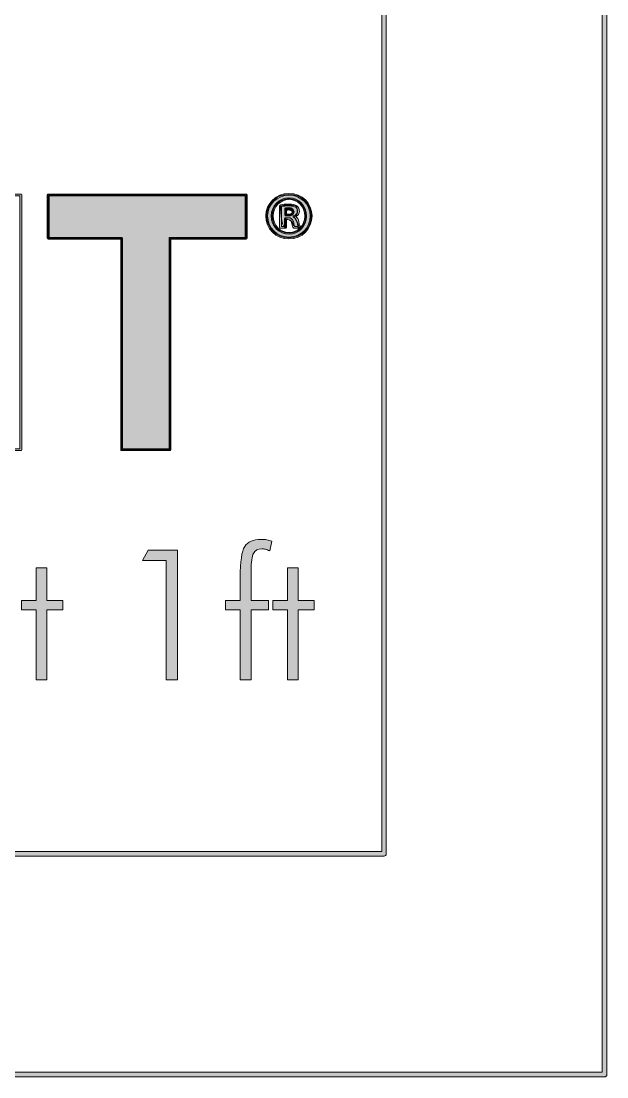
# Model space of a CAD drawing. Header units: inches. Extents: x 0.54 to 10.46, y 0.74 to 7.76.
# Drawn here: x 10.021 to 10.465, y 0.739 to 1.538 of the extents above; entities that cross this region are included whole.
import ezdxf

# ---------------------------------------------------------------- set-up
doc = ezdxf.new("R2010")
doc.units = ezdxf.units.IN
doc.header["$MEASUREMENT"] = 0
doc.layers.add('BG', color=7, linetype='Continuous')

# ---------------------------------------------------------------- blocks, each defined once
blk = doc.blocks.new('block 2')
at = {"layer": 'BG', "true_color": 0xffffff}
h = blk.add_hatch(color=7, dxfattribs=at)
h.dxf.hatch_style = 2
edge = h.paths.add_edge_path()
edge.add_spline(control_points=[(10.29599, 0.90612), (10.29599, 0.90612), (0.87112, 0.90612), (0.87112, 0.90612), (0.87016, 0.90612), (0.86938, 0.90689), (0.86938, 0.90785), (0.86938, 0.90785), (0.86938, 7.59215), (0.86938, 7.59215), (0.86938, 7.59311), (0.87016, 7.59389), (0.87112, 7.59389), (0.87112, 7.59389), (10.29599, 7.59389), (10.29599, 7.59389), (10.29696, 7.59389), (10.29773, 7.59311), (10.29773, 7.59215), (10.29773, 7.59215), (10.29773, 0.90785), (10.29773, 0.90785), (10.29773, 0.90689), (10.29696, 0.90612), (10.29599, 0.90612)], knot_values=[0, 0, 0, 0, 1, 1, 1, 2, 2, 2, 3, 3, 3, 4, 4, 4, 5, 5, 5, 6, 6, 6, 7, 7, 7, 8, 8, 8, 8], degree=3, periodic=1)
h.paths.add_polyline_path([(0.87286, 0.90959), (10.29426, 0.90959), (10.29426, 7.59042), (0.87286, 7.59042)])
at = {"layer": 'BG', "lineweight": 0}
blk.add_lwpolyline([(0.87286, 0.90959), (10.29426, 0.90959), (10.29426, 7.59042), (0.87286, 7.59042), (0.87286, 0.90959)], dxfattribs=at)
blk.add_open_spline([(10.29599, 0.90612), (10.29599, 0.90612), (0.87112, 0.90612), (0.87112, 0.90612), (0.87016, 0.90612), (0.86938, 0.90689), (0.86938, 0.90785), (0.86938, 0.90785), (0.86938, 7.59215), (0.86938, 7.59215), (0.86938, 7.59311), (0.87016, 7.59389), (0.87112, 7.59389), (0.87112, 7.59389), (10.29599, 7.59389), (10.29599, 7.59389), (10.29696, 7.59389), (10.29773, 7.59311), (10.29773, 7.59215), (10.29773, 7.59215), (10.29773, 0.90785), (10.29773, 0.90785), (10.29773, 0.90689), (10.29696, 0.90612), (10.29599, 0.90612)], degree=3, knots=[0, 0, 0, 0, 1, 1, 1, 2, 2, 2, 3, 3, 3, 4, 4, 4, 5, 5, 5, 6, 6, 6, 7, 7, 7, 8, 8, 8, 8], dxfattribs=at)
blk = doc.blocks.new('block 62')
at = {"layer": 'BG', "true_color": 0xffffff}
h = blk.add_hatch(color=7, dxfattribs=at)
h.dxf.hatch_style = 2
edge = h.paths.add_edge_path()
edge.add_spline(control_points=[(10.46309, 0.739), (10.46309, 0.739), (0.53691, 0.739), (0.53691, 0.739), (0.53595, 0.739), (0.53517, 0.73978), (0.53517, 0.74074), (0.53517, 0.74074), (0.53517, 7.75926), (0.53517, 7.75926), (0.53517, 7.76022), (0.53595, 7.761), (0.53691, 7.761), (0.53691, 7.761), (10.46309, 7.761), (10.46309, 7.761), (10.46406, 7.761), (10.46483, 7.76022), (10.46483, 7.75926), (10.46483, 7.75926), (10.46483, 0.74074), (10.46483, 0.74074), (10.46483, 0.73978), (10.46406, 0.739), (10.46309, 0.739)], knot_values=[0, 0, 0, 0, 1, 1, 1, 2, 2, 2, 3, 3, 3, 4, 4, 4, 5, 5, 5, 6, 6, 6, 7, 7, 7, 8, 8, 8, 8], degree=3, periodic=1)
h.paths.add_polyline_path([(0.53864, 0.74248), (10.46136, 0.74248), (10.46136, 7.75752), (0.53864, 7.75752)])
at = {"layer": 'BG', "lineweight": 0}
blk.add_lwpolyline([(0.53864, 0.74248), (10.46136, 0.74248), (10.46136, 7.75752), (0.53864, 7.75752), (0.53864, 0.74248)], dxfattribs=at)
blk.add_open_spline([(10.46309, 0.739), (10.46309, 0.739), (0.53691, 0.739), (0.53691, 0.739), (0.53595, 0.739), (0.53517, 0.73978), (0.53517, 0.74074), (0.53517, 0.74074), (0.53517, 7.75926), (0.53517, 7.75926), (0.53517, 7.76022), (0.53595, 7.761), (0.53691, 7.761), (0.53691, 7.761), (10.46309, 7.761), (10.46309, 7.761), (10.46406, 7.761), (10.46483, 7.76022), (10.46483, 7.75926), (10.46483, 7.75926), (10.46483, 0.74074), (10.46483, 0.74074), (10.46483, 0.73978), (10.46406, 0.739), (10.46309, 0.739)], degree=3, knots=[0, 0, 0, 0, 1, 1, 1, 2, 2, 2, 3, 3, 3, 4, 4, 4, 5, 5, 5, 6, 6, 6, 7, 7, 7, 8, 8, 8, 8], dxfattribs=at)
blk = doc.blocks.new('block 99')
at = {"layer": 'BG', "true_color": 0xffffff}
h = blk.add_hatch(color=7, dxfattribs=at)
h.dxf.hatch_style = 2
edge = h.paths.add_edge_path()
edge.add_spline(control_points=[(10.02081, 1.21317), (10.02081, 1.21317), (9.98419, 1.21317), (9.98419, 1.21317), (9.98381, 1.21317), (9.98349, 1.21348), (9.98349, 1.21386), (9.98349, 1.21386), (9.98349, 1.29657), (9.98349, 1.29657), (9.98349, 1.29657), (9.89441, 1.29657), (9.89441, 1.29657), (9.89441, 1.29657), (9.89441, 1.21386), (9.89441, 1.21386), (9.89441, 1.21348), (9.8941, 1.21317), (9.89372, 1.21317), (9.89372, 1.21317), (9.8571, 1.21317), (9.8571, 1.21317), (9.85672, 1.21317), (9.8564, 1.21348), (9.8564, 1.21386), (9.8564, 1.21386), (9.8564, 1.40681), (9.8564, 1.40681), (9.8564, 1.40719), (9.85672, 1.4075), (9.8571, 1.4075), (9.8571, 1.4075), (9.89372, 1.4075), (9.89372, 1.4075), (9.8941, 1.4075), (9.89441, 1.40719), (9.89441, 1.40681), (9.89441, 1.40681), (9.89441, 1.32877), (9.89441, 1.32877), (9.89441, 1.32877), (9.98349, 1.32877), (9.98349, 1.32877), (9.98349, 1.32877), (9.98349, 1.40681), (9.98349, 1.40681), (9.98349, 1.40719), (9.98381, 1.4075), (9.98419, 1.4075), (9.98419, 1.4075), (10.02081, 1.4075), (10.02081, 1.4075), (10.02119, 1.4075), (10.0215, 1.40719), (10.0215, 1.40681), (10.0215, 1.40681), (10.0215, 1.21386), (10.0215, 1.21386), (10.0215, 1.21348), (10.02119, 1.21317), (10.02081, 1.21317)], knot_values=[0, 0, 0, 0, 1, 1, 1, 2, 2, 2, 3, 3, 3, 4, 4, 4, 5, 5, 5, 6, 6, 6, 7, 7, 7, 8, 8, 8, 9, 9, 9, 10, 10, 10, 11, 11, 11, 12, 12, 12, 13, 13, 13, 14, 14, 14, 15, 15, 15, 16, 16, 16, 17, 17, 17, 18, 18, 18, 19, 19, 19, 20, 20, 20, 20], degree=3, periodic=1)
edge = h.paths.add_edge_path()
edge.add_spline(control_points=[(9.98488, 1.21455), (9.98488, 1.21455), (10.02011, 1.21455), (10.02011, 1.21455), (10.02011, 1.21455), (10.02011, 1.40612), (10.02011, 1.40612), (10.02011, 1.40612), (9.98488, 1.40612), (9.98488, 1.40612), (9.98488, 1.40612), (9.98488, 1.32807), (9.98488, 1.32807), (9.98488, 1.32769), (9.98456, 1.32738), (9.98419, 1.32738), (9.98419, 1.32738), (9.89372, 1.32738), (9.89372, 1.32738), (9.89334, 1.32738), (9.89303, 1.32769), (9.89303, 1.32807), (9.89303, 1.32807), (9.89303, 1.40612), (9.89303, 1.40612), (9.89303, 1.40612), (9.85779, 1.40612), (9.85779, 1.40612), (9.85779, 1.40612), (9.85779, 1.21455), (9.85779, 1.21455), (9.85779, 1.21455), (9.89303, 1.21455), (9.89303, 1.21455), (9.89303, 1.21455), (9.89303, 1.29726), (9.89303, 1.29726), (9.89303, 1.29764), (9.89334, 1.29795), (9.89372, 1.29795), (9.89372, 1.29795), (9.98419, 1.29795), (9.98419, 1.29795), (9.98456, 1.29795), (9.98488, 1.29764), (9.98488, 1.29726), (9.98488, 1.29726), (9.98488, 1.21455), (9.98488, 1.21455)], knot_values=[0, 0, 0, 0, 1, 1, 1, 2, 2, 2, 3, 3, 3, 4, 4, 4, 5, 5, 5, 6, 6, 6, 7, 7, 7, 8, 8, 8, 9, 9, 9, 10, 10, 10, 11, 11, 11, 12, 12, 12, 13, 13, 13, 14, 14, 14, 15, 15, 15, 16, 16, 16, 16], degree=3, periodic=1)
at = {"layer": 'BG', "lineweight": 0}
for points, knots in [([(10.02081, 1.21317), (10.02081, 1.21317), (9.98419, 1.21317), (9.98419, 1.21317), (9.98381, 1.21317), (9.98349, 1.21348), (9.98349, 1.21386), (9.98349, 1.21386), (9.98349, 1.29657), (9.98349, 1.29657), (9.98349, 1.29657), (9.89441, 1.29657), (9.89441, 1.29657), (9.89441, 1.29657), (9.89441, 1.21386), (9.89441, 1.21386), (9.89441, 1.21348), (9.8941, 1.21317), (9.89372, 1.21317), (9.89372, 1.21317), (9.8571, 1.21317), (9.8571, 1.21317), (9.85672, 1.21317), (9.8564, 1.21348), (9.8564, 1.21386), (9.8564, 1.21386), (9.8564, 1.40681), (9.8564, 1.40681), (9.8564, 1.40719), (9.85672, 1.4075), (9.8571, 1.4075), (9.8571, 1.4075), (9.89372, 1.4075), (9.89372, 1.4075), (9.8941, 1.4075), (9.89441, 1.40719), (9.89441, 1.40681), (9.89441, 1.40681), (9.89441, 1.32877), (9.89441, 1.32877), (9.89441, 1.32877), (9.98349, 1.32877), (9.98349, 1.32877), (9.98349, 1.32877), (9.98349, 1.40681), (9.98349, 1.40681), (9.98349, 1.40719), (9.98381, 1.4075), (9.98419, 1.4075), (9.98419, 1.4075), (10.02081, 1.4075), (10.02081, 1.4075), (10.02119, 1.4075), (10.0215, 1.40719), (10.0215, 1.40681), (10.0215, 1.40681), (10.0215, 1.21386), (10.0215, 1.21386), (10.0215, 1.21348), (10.02119, 1.21317), (10.02081, 1.21317)], [0, 0, 0, 0, 1, 1, 1, 2, 2, 2, 3, 3, 3, 4, 4, 4, 5, 5, 5, 6, 6, 6, 7, 7, 7, 8, 8, 8, 9, 9, 9, 10, 10, 10, 11, 11, 11, 12, 12, 12, 13, 13, 13, 14, 14, 14, 15, 15, 15, 16, 16, 16, 17, 17, 17, 18, 18, 18, 19, 19, 19, 20, 20, 20, 20]), ([(9.98488, 1.21455), (9.98488, 1.21455), (10.02011, 1.21455), (10.02011, 1.21455), (10.02011, 1.21455), (10.02011, 1.40612), (10.02011, 1.40612), (10.02011, 1.40612), (9.98488, 1.40612), (9.98488, 1.40612), (9.98488, 1.40612), (9.98488, 1.32807), (9.98488, 1.32807), (9.98488, 1.32769), (9.98456, 1.32738), (9.98419, 1.32738), (9.98419, 1.32738), (9.89372, 1.32738), (9.89372, 1.32738), (9.89334, 1.32738), (9.89303, 1.32769), (9.89303, 1.32807), (9.89303, 1.32807), (9.89303, 1.40612), (9.89303, 1.40612), (9.89303, 1.40612), (9.85779, 1.40612), (9.85779, 1.40612), (9.85779, 1.40612), (9.85779, 1.21455), (9.85779, 1.21455), (9.85779, 1.21455), (9.89303, 1.21455), (9.89303, 1.21455), (9.89303, 1.21455), (9.89303, 1.29726), (9.89303, 1.29726), (9.89303, 1.29764), (9.89334, 1.29795), (9.89372, 1.29795), (9.89372, 1.29795), (9.98419, 1.29795), (9.98419, 1.29795), (9.98456, 1.29795), (9.98488, 1.29764), (9.98488, 1.29726), (9.98488, 1.29726), (9.98488, 1.21455), (9.98488, 1.21455)], [0, 0, 0, 0, 1, 1, 1, 2, 2, 2, 3, 3, 3, 4, 4, 4, 5, 5, 5, 6, 6, 6, 7, 7, 7, 8, 8, 8, 9, 9, 9, 10, 10, 10, 11, 11, 11, 12, 12, 12, 13, 13, 13, 14, 14, 14, 15, 15, 15, 16, 16, 16, 16])]:
    blk.add_open_spline(points, degree=3, knots=knots, dxfattribs=at)
blk = doc.blocks.new('block 98')
at = {"layer": 'BG'}
blk.add_blockref('block 99', (0, 0), dxfattribs=at)
blk = doc.blocks.new('block 103')
at = {"layer": 'BG', "true_color": 0xffffff}
h = blk.add_hatch(color=7, dxfattribs=at)
h.dxf.hatch_style = 2
edge = h.paths.add_edge_path()
edge.add_spline(control_points=[(10.13383, 1.21317), (10.13383, 1.21317), (10.09721, 1.21317), (10.09721, 1.21317), (10.09683, 1.21317), (10.09652, 1.21348), (10.09652, 1.21386), (10.09652, 1.21386), (10.09652, 1.37332), (10.09652, 1.37332), (10.09652, 1.37332), (10.04152, 1.37332), (10.04152, 1.37332), (10.04114, 1.37332), (10.04083, 1.37363), (10.04083, 1.37401), (10.04083, 1.37401), (10.04083, 1.40681), (10.04083, 1.40681), (10.04083, 1.40719), (10.04114, 1.4075), (10.04152, 1.4075), (10.04152, 1.4075), (10.1915, 1.4075), (10.1915, 1.4075), (10.19188, 1.4075), (10.19219, 1.40719), (10.19219, 1.40681), (10.19219, 1.40681), (10.19219, 1.37401), (10.19219, 1.37401), (10.19219, 1.37363), (10.19188, 1.37332), (10.1915, 1.37332), (10.1915, 1.37332), (10.13452, 1.37332), (10.13452, 1.37332), (10.13452, 1.37332), (10.13452, 1.21386), (10.13452, 1.21386), (10.13452, 1.21348), (10.13421, 1.21317), (10.13383, 1.21317)], knot_values=[0, 0, 0, 0, 1, 1, 1, 2, 2, 2, 3, 3, 3, 4, 4, 4, 5, 5, 5, 6, 6, 6, 7, 7, 7, 8, 8, 8, 9, 9, 9, 10, 10, 10, 11, 11, 11, 12, 12, 12, 13, 13, 13, 14, 14, 14, 14], degree=3, periodic=1)
edge = h.paths.add_edge_path()
edge.add_spline(control_points=[(10.0979, 1.21455), (10.0979, 1.21455), (10.13314, 1.21455), (10.13314, 1.21455), (10.13314, 1.21455), (10.13314, 1.37401), (10.13314, 1.37401), (10.13314, 1.37439), (10.13345, 1.3747), (10.13383, 1.3747), (10.13383, 1.3747), (10.19081, 1.3747), (10.19081, 1.3747), (10.19081, 1.3747), (10.19081, 1.40612), (10.19081, 1.40612), (10.19081, 1.40612), (10.04221, 1.40612), (10.04221, 1.40612), (10.04221, 1.40612), (10.04221, 1.3747), (10.04221, 1.3747), (10.04221, 1.3747), (10.09721, 1.3747), (10.09721, 1.3747), (10.09759, 1.3747), (10.0979, 1.37439), (10.0979, 1.37401), (10.0979, 1.37401), (10.0979, 1.21455), (10.0979, 1.21455)], knot_values=[0, 0, 0, 0, 1, 1, 1, 2, 2, 2, 3, 3, 3, 4, 4, 4, 5, 5, 5, 6, 6, 6, 7, 7, 7, 8, 8, 8, 9, 9, 9, 10, 10, 10, 10], degree=3, periodic=1)
at = {"layer": 'BG', "lineweight": 0}
for points, knots in [([(10.13383, 1.21317), (10.13383, 1.21317), (10.09721, 1.21317), (10.09721, 1.21317), (10.09683, 1.21317), (10.09652, 1.21348), (10.09652, 1.21386), (10.09652, 1.21386), (10.09652, 1.37332), (10.09652, 1.37332), (10.09652, 1.37332), (10.04152, 1.37332), (10.04152, 1.37332), (10.04114, 1.37332), (10.04083, 1.37363), (10.04083, 1.37401), (10.04083, 1.37401), (10.04083, 1.40681), (10.04083, 1.40681), (10.04083, 1.40719), (10.04114, 1.4075), (10.04152, 1.4075), (10.04152, 1.4075), (10.1915, 1.4075), (10.1915, 1.4075), (10.19188, 1.4075), (10.19219, 1.40719), (10.19219, 1.40681), (10.19219, 1.40681), (10.19219, 1.37401), (10.19219, 1.37401), (10.19219, 1.37363), (10.19188, 1.37332), (10.1915, 1.37332), (10.1915, 1.37332), (10.13452, 1.37332), (10.13452, 1.37332), (10.13452, 1.37332), (10.13452, 1.21386), (10.13452, 1.21386), (10.13452, 1.21348), (10.13421, 1.21317), (10.13383, 1.21317)], [0, 0, 0, 0, 1, 1, 1, 2, 2, 2, 3, 3, 3, 4, 4, 4, 5, 5, 5, 6, 6, 6, 7, 7, 7, 8, 8, 8, 9, 9, 9, 10, 10, 10, 11, 11, 11, 12, 12, 12, 13, 13, 13, 14, 14, 14, 14]), ([(10.0979, 1.21455), (10.0979, 1.21455), (10.13314, 1.21455), (10.13314, 1.21455), (10.13314, 1.21455), (10.13314, 1.37401), (10.13314, 1.37401), (10.13314, 1.37439), (10.13345, 1.3747), (10.13383, 1.3747), (10.13383, 1.3747), (10.19081, 1.3747), (10.19081, 1.3747), (10.19081, 1.3747), (10.19081, 1.40612), (10.19081, 1.40612), (10.19081, 1.40612), (10.04221, 1.40612), (10.04221, 1.40612), (10.04221, 1.40612), (10.04221, 1.3747), (10.04221, 1.3747), (10.04221, 1.3747), (10.09721, 1.3747), (10.09721, 1.3747), (10.09759, 1.3747), (10.0979, 1.37439), (10.0979, 1.37401), (10.0979, 1.37401), (10.0979, 1.21455), (10.0979, 1.21455)], [0, 0, 0, 0, 1, 1, 1, 2, 2, 2, 3, 3, 3, 4, 4, 4, 5, 5, 5, 6, 6, 6, 7, 7, 7, 8, 8, 8, 9, 9, 9, 10, 10, 10, 10])]:
    blk.add_open_spline(points, degree=3, knots=knots, dxfattribs=at)
blk = doc.blocks.new('block 102')
at = {"layer": 'BG'}
blk.add_blockref('block 103', (0, 0), dxfattribs=at)
blk = doc.blocks.new('block 105')
at = {"layer": 'BG', "true_color": 0xffffff}
h = blk.add_hatch(color=7, dxfattribs=at)
h.dxf.hatch_style = 2
h.paths.add_polyline_path([(10.13383, 1.37402), (10.13383, 1.21385), (10.09721, 1.21385), (10.09721, 1.37402), (10.04152, 1.37402), (10.04152, 1.40681), (10.1915, 1.40681), (10.1915, 1.37402)])
at = {"layer": 'BG', "lineweight": 0}
blk.add_lwpolyline([(10.13383, 1.37402), (10.13383, 1.21385), (10.09721, 1.21385), (10.09721, 1.37402), (10.04152, 1.37402), (10.04152, 1.40681), (10.1915, 1.40681), (10.1915, 1.37402), (10.13383, 1.37402), (10.13383, 1.37402)], dxfattribs=at)
blk = doc.blocks.new('block 104')
at = {"layer": 'BG'}
blk.add_blockref('block 105', (0, 0), dxfattribs=at)
blk = doc.blocks.new('block 107')
at = {"layer": 'BG', "true_color": 0xffffff}
h = blk.add_hatch(color=7, dxfattribs=at)
h.dxf.hatch_style = 2
edge = h.paths.add_edge_path()
edge.add_spline(control_points=[(10.224, 1.37355), (10.21412, 1.37355), (10.20639, 1.38116), (10.20639, 1.39087), (10.20639, 1.40031), (10.21429, 1.40799), (10.224, 1.40799), (10.23383, 1.40799), (10.24152, 1.40048), (10.24152, 1.39087), (10.24152, 1.38116), (10.23383, 1.37355), (10.224, 1.37355)], knot_values=[0, 0, 0, 0, 1, 1, 1, 2, 2, 2, 3, 3, 3, 4, 4, 4, 4], degree=3, periodic=1)
edge = h.paths.add_edge_path()
edge.add_spline(control_points=[(10.224, 1.40661), (10.21506, 1.40661), (10.20778, 1.39955), (10.20778, 1.39087), (10.20778, 1.38193), (10.2149, 1.37494), (10.224, 1.37494), (10.23305, 1.37494), (10.24014, 1.38193), (10.24014, 1.39087), (10.24014, 1.39969), (10.23305, 1.40661), (10.224, 1.40661)], knot_values=[0, 0, 0, 0, 1, 1, 1, 2, 2, 2, 3, 3, 3, 4, 4, 4, 4], degree=3, periodic=1)
at = {"layer": 'BG', "lineweight": 0}
for points in [[(10.224, 1.37355), (10.21412, 1.37355), (10.20639, 1.38116), (10.20639, 1.39087), (10.20639, 1.40031), (10.21429, 1.40799), (10.224, 1.40799), (10.23383, 1.40799), (10.24152, 1.40048), (10.24152, 1.39087), (10.24152, 1.38116), (10.23383, 1.37355), (10.224, 1.37355)], [(10.224, 1.40661), (10.21506, 1.40661), (10.20778, 1.39955), (10.20778, 1.39087), (10.20778, 1.38193), (10.2149, 1.37494), (10.224, 1.37494), (10.23305, 1.37494), (10.24014, 1.38193), (10.24014, 1.39087), (10.24014, 1.39969), (10.23305, 1.40661), (10.224, 1.40661)]]:
    blk.add_open_spline(points, degree=3, knots=[0, 0, 0, 0, 1, 1, 1, 2, 2, 2, 3, 3, 3, 4, 4, 4, 4], dxfattribs=at)
blk = doc.blocks.new('block 106')
at = {"layer": 'BG'}
blk.add_blockref('block 107', (0, 0), dxfattribs=at)
blk = doc.blocks.new('block 109')
at = {"layer": 'BG', "true_color": 0xffffff}
h = blk.add_hatch(color=7, dxfattribs=at)
h.dxf.hatch_style = 2
edge = h.paths.add_edge_path()
edge.add_spline(control_points=[(10.22411, 1.37705), (10.2164, 1.37705), (10.2106, 1.38299), (10.2106, 1.39087), (10.2106, 1.39862), (10.21648, 1.40468), (10.224, 1.40468), (10.23147, 1.40468), (10.23732, 1.39856), (10.23732, 1.39076), (10.23732, 1.38307), (10.23151, 1.37705), (10.22411, 1.37705)], knot_values=[0, 0, 0, 0, 1, 1, 1, 2, 2, 2, 3, 3, 3, 4, 4, 4, 4], degree=3, periodic=1)
edge = h.paths.add_edge_path()
edge.add_spline(control_points=[(10.224, 1.4033), (10.21726, 1.4033), (10.21198, 1.39784), (10.21198, 1.39087), (10.21198, 1.38378), (10.21719, 1.37843), (10.22411, 1.37843), (10.23085, 1.37843), (10.23593, 1.38374), (10.23593, 1.39076), (10.23593, 1.39791), (10.23081, 1.4033), (10.224, 1.4033)], knot_values=[0, 0, 0, 0, 1, 1, 1, 2, 2, 2, 3, 3, 3, 4, 4, 4, 4], degree=3, periodic=1)
at = {"layer": 'BG', "lineweight": 0}
for points in [[(10.22411, 1.37705), (10.2164, 1.37705), (10.2106, 1.38299), (10.2106, 1.39087), (10.2106, 1.39862), (10.21648, 1.40468), (10.224, 1.40468), (10.23147, 1.40468), (10.23732, 1.39856), (10.23732, 1.39076), (10.23732, 1.38307), (10.23151, 1.37705), (10.22411, 1.37705)], [(10.224, 1.4033), (10.21726, 1.4033), (10.21198, 1.39784), (10.21198, 1.39087), (10.21198, 1.38378), (10.21719, 1.37843), (10.22411, 1.37843), (10.23085, 1.37843), (10.23593, 1.38374), (10.23593, 1.39076), (10.23593, 1.39791), (10.23081, 1.4033), (10.224, 1.4033)]]:
    blk.add_open_spline(points, degree=3, knots=[0, 0, 0, 0, 1, 1, 1, 2, 2, 2, 3, 3, 3, 4, 4, 4, 4], dxfattribs=at)
blk = doc.blocks.new('block 108')
at = {"layer": 'BG'}
blk.add_blockref('block 109', (0, 0), dxfattribs=at)
blk = doc.blocks.new('block 111')
at = {"layer": 'BG', "true_color": 0xffffff}
h = blk.add_hatch(color=7, dxfattribs=at)
h.dxf.hatch_style = 2
edge = h.paths.add_edge_path()
edge.add_spline(control_points=[(10.23201, 1.38155), (10.23201, 1.38155), (10.22791, 1.38155), (10.22791, 1.38155), (10.2277, 1.38155), (10.2275, 1.38165), (10.22736, 1.3818), (10.22686, 1.38242), (10.22659, 1.38351), (10.2262, 1.38503), (10.2262, 1.38503), (10.22593, 1.38608), (10.22593, 1.38608), (10.22571, 1.3874), (10.22518, 1.38817), (10.2232, 1.38817), (10.2232, 1.38817), (10.22209, 1.38817), (10.22209, 1.38817), (10.22209, 1.38817), (10.22209, 1.38225), (10.22209, 1.38225), (10.22209, 1.38187), (10.22177, 1.38155), (10.22139, 1.38155), (10.22139, 1.38155), (10.2176, 1.38155), (10.2176, 1.38155), (10.21722, 1.38155), (10.21691, 1.38187), (10.21691, 1.38225), (10.21691, 1.38225), (10.21691, 1.39867), (10.21691, 1.39867), (10.21691, 1.399), (10.21714, 1.39928), (10.21746, 1.39935), (10.21912, 1.39969), (10.22127, 1.39987), (10.2239, 1.39987), (10.22706, 1.39987), (10.22861, 1.39935), (10.22995, 1.39858), (10.23121, 1.3976), (10.23191, 1.39605), (10.23191, 1.39437), (10.23191, 1.39272), (10.23092, 1.39127), (10.22925, 1.3904), (10.23036, 1.3896), (10.23108, 1.38835), (10.2315, 1.38651), (10.23195, 1.38423), (10.23225, 1.38317), (10.2326, 1.38263), (10.23273, 1.38241), (10.23275, 1.38214), (10.23263, 1.38191), (10.2325, 1.38169), (10.23227, 1.38155), (10.23201, 1.38155)], knot_values=[0, 0, 0, 0, 1, 1, 1, 2, 2, 2, 3, 3, 3, 4, 4, 4, 5, 5, 5, 6, 6, 6, 7, 7, 7, 8, 8, 8, 9, 9, 9, 10, 10, 10, 11, 11, 11, 12, 12, 12, 13, 13, 13, 14, 14, 14, 15, 15, 15, 16, 16, 16, 17, 17, 17, 18, 18, 18, 19, 19, 19, 20, 20, 20, 20], degree=3, periodic=1)
edge = h.paths.add_edge_path()
edge.add_spline(control_points=[(10.22829, 1.38294), (10.22829, 1.38294), (10.23093, 1.38294), (10.23093, 1.38294), (10.23069, 1.38366), (10.23044, 1.38467), (10.23014, 1.38622), (10.2297, 1.38817), (10.22895, 1.38919), (10.22757, 1.38972), (10.22729, 1.38983), (10.22712, 1.39009), (10.22712, 1.39037), (10.22712, 1.39037), (10.22712, 1.39056), (10.22712, 1.39056), (10.22712, 1.39087), (10.22732, 1.39113), (10.22761, 1.39123), (10.22944, 1.39178), (10.23052, 1.39296), (10.23052, 1.39437), (10.23052, 1.39585), (10.22983, 1.39692), (10.22918, 1.39744), (10.22808, 1.39806), (10.22677, 1.39848), (10.2239, 1.39848), (10.2239, 1.39848), (10.2239, 1.39848), (10.2239, 1.39848), (10.22169, 1.39848), (10.21977, 1.39835), (10.21829, 1.3981), (10.21829, 1.3981), (10.21829, 1.38294), (10.21829, 1.38294), (10.21829, 1.38294), (10.2207, 1.38294), (10.2207, 1.38294), (10.2207, 1.38294), (10.2207, 1.38887), (10.2207, 1.38887), (10.2207, 1.38924), (10.22102, 1.38956), (10.22139, 1.38956), (10.22139, 1.38956), (10.2232, 1.38956), (10.2232, 1.38956), (10.22563, 1.38956), (10.22693, 1.38855), (10.22729, 1.38637), (10.22729, 1.38637), (10.22755, 1.38538), (10.22755, 1.38538), (10.2278, 1.38439), (10.22804, 1.38344), (10.22829, 1.38294)], knot_values=[0, 0, 0, 0, 1, 1, 1, 2, 2, 2, 3, 3, 3, 4, 4, 4, 5, 5, 5, 6, 6, 6, 7, 7, 7, 8, 8, 8, 9, 9, 9, 10, 10, 10, 11, 11, 11, 12, 12, 12, 13, 13, 13, 14, 14, 14, 15, 15, 15, 16, 16, 16, 17, 17, 17, 18, 18, 18, 19, 19, 19, 19], degree=3, periodic=1)
at = {"layer": 'BG', "lineweight": 0}
for points, knots in [([(10.23201, 1.38155), (10.23201, 1.38155), (10.22791, 1.38155), (10.22791, 1.38155), (10.2277, 1.38155), (10.2275, 1.38165), (10.22736, 1.3818), (10.22686, 1.38242), (10.22659, 1.38351), (10.2262, 1.38503), (10.2262, 1.38503), (10.22593, 1.38608), (10.22593, 1.38608), (10.22571, 1.3874), (10.22518, 1.38817), (10.2232, 1.38817), (10.2232, 1.38817), (10.22209, 1.38817), (10.22209, 1.38817), (10.22209, 1.38817), (10.22209, 1.38225), (10.22209, 1.38225), (10.22209, 1.38187), (10.22177, 1.38155), (10.22139, 1.38155), (10.22139, 1.38155), (10.2176, 1.38155), (10.2176, 1.38155), (10.21722, 1.38155), (10.21691, 1.38187), (10.21691, 1.38225), (10.21691, 1.38225), (10.21691, 1.39867), (10.21691, 1.39867), (10.21691, 1.399), (10.21714, 1.39928), (10.21746, 1.39935), (10.21912, 1.39969), (10.22127, 1.39987), (10.2239, 1.39987), (10.22706, 1.39987), (10.22861, 1.39935), (10.22995, 1.39858), (10.23121, 1.3976), (10.23191, 1.39605), (10.23191, 1.39437), (10.23191, 1.39272), (10.23092, 1.39127), (10.22925, 1.3904), (10.23036, 1.3896), (10.23108, 1.38835), (10.2315, 1.38651), (10.23195, 1.38423), (10.23225, 1.38317), (10.2326, 1.38263), (10.23273, 1.38241), (10.23275, 1.38214), (10.23263, 1.38191), (10.2325, 1.38169), (10.23227, 1.38155), (10.23201, 1.38155)], [0, 0, 0, 0, 1, 1, 1, 2, 2, 2, 3, 3, 3, 4, 4, 4, 5, 5, 5, 6, 6, 6, 7, 7, 7, 8, 8, 8, 9, 9, 9, 10, 10, 10, 11, 11, 11, 12, 12, 12, 13, 13, 13, 14, 14, 14, 15, 15, 15, 16, 16, 16, 17, 17, 17, 18, 18, 18, 19, 19, 19, 20, 20, 20, 20]), ([(10.22829, 1.38294), (10.22829, 1.38294), (10.23093, 1.38294), (10.23093, 1.38294), (10.23069, 1.38366), (10.23044, 1.38467), (10.23014, 1.38622), (10.2297, 1.38817), (10.22895, 1.38919), (10.22757, 1.38972), (10.22729, 1.38983), (10.22712, 1.39009), (10.22712, 1.39037), (10.22712, 1.39037), (10.22712, 1.39056), (10.22712, 1.39056), (10.22712, 1.39087), (10.22732, 1.39113), (10.22761, 1.39123), (10.22944, 1.39178), (10.23052, 1.39296), (10.23052, 1.39437), (10.23052, 1.39585), (10.22983, 1.39692), (10.22918, 1.39744), (10.22808, 1.39806), (10.22677, 1.39848), (10.2239, 1.39848), (10.2239, 1.39848), (10.2239, 1.39848), (10.2239, 1.39848), (10.22169, 1.39848), (10.21977, 1.39835), (10.21829, 1.3981), (10.21829, 1.3981), (10.21829, 1.38294), (10.21829, 1.38294), (10.21829, 1.38294), (10.2207, 1.38294), (10.2207, 1.38294), (10.2207, 1.38294), (10.2207, 1.38887), (10.2207, 1.38887), (10.2207, 1.38924), (10.22102, 1.38956), (10.22139, 1.38956), (10.22139, 1.38956), (10.2232, 1.38956), (10.2232, 1.38956), (10.22563, 1.38956), (10.22693, 1.38855), (10.22729, 1.38637), (10.22729, 1.38637), (10.22755, 1.38538), (10.22755, 1.38538), (10.2278, 1.38439), (10.22804, 1.38344), (10.22829, 1.38294)], [0, 0, 0, 0, 1, 1, 1, 2, 2, 2, 3, 3, 3, 4, 4, 4, 5, 5, 5, 6, 6, 6, 7, 7, 7, 8, 8, 8, 9, 9, 9, 10, 10, 10, 11, 11, 11, 12, 12, 12, 13, 13, 13, 14, 14, 14, 15, 15, 15, 16, 16, 16, 17, 17, 17, 18, 18, 18, 19, 19, 19, 19])]:
    blk.add_open_spline(points, degree=3, knots=knots, dxfattribs=at)
blk = doc.blocks.new('block 110')
at = {"layer": 'BG'}
blk.add_blockref('block 111', (0, 0), dxfattribs=at)
blk = doc.blocks.new('block 113')
at = {"layer": 'BG', "true_color": 0xffffff}
h = blk.add_hatch(color=7, dxfattribs=at)
h.dxf.hatch_style = 2
edge = h.paths.add_edge_path()
edge.add_spline(control_points=[(10.22331, 1.39087), (10.22331, 1.39087), (10.2215, 1.39087), (10.2215, 1.39087), (10.22112, 1.39087), (10.22081, 1.39118), (10.22081, 1.39156), (10.22081, 1.39156), (10.22081, 1.39627), (10.22081, 1.39627), (10.22081, 1.39658), (10.22102, 1.39685), (10.22131, 1.39694), (10.22186, 1.39708), (10.22267, 1.39717), (10.22361, 1.39717), (10.22624, 1.39717), (10.2278, 1.39597), (10.2278, 1.39396), (10.2278, 1.39203), (10.22611, 1.39087), (10.22331, 1.39087)], knot_values=[0, 0, 0, 0, 1, 1, 1, 2, 2, 2, 3, 3, 3, 4, 4, 4, 5, 5, 5, 6, 6, 6, 7, 7, 7, 7], degree=3, periodic=1)
edge = h.paths.add_edge_path()
edge.add_spline(control_points=[(10.2222, 1.39226), (10.2222, 1.39226), (10.22331, 1.39226), (10.22331, 1.39226), (10.22424, 1.39226), (10.22641, 1.39242), (10.22641, 1.39396), (10.22641, 1.39517), (10.22546, 1.39578), (10.22361, 1.39578), (10.22297, 1.39578), (10.22251, 1.39574), (10.2222, 1.3957), (10.2222, 1.3957), (10.2222, 1.39226), (10.2222, 1.39226)], knot_values=[0, 0, 0, 0, 1, 1, 1, 2, 2, 2, 3, 3, 3, 4, 4, 4, 5, 5, 5, 5], degree=3, periodic=1)
at = {"layer": 'BG', "lineweight": 0}
for points, knots in [([(10.22331, 1.39087), (10.22331, 1.39087), (10.2215, 1.39087), (10.2215, 1.39087), (10.22112, 1.39087), (10.22081, 1.39118), (10.22081, 1.39156), (10.22081, 1.39156), (10.22081, 1.39627), (10.22081, 1.39627), (10.22081, 1.39658), (10.22102, 1.39685), (10.22131, 1.39694), (10.22186, 1.39708), (10.22267, 1.39717), (10.22361, 1.39717), (10.22624, 1.39717), (10.2278, 1.39597), (10.2278, 1.39396), (10.2278, 1.39203), (10.22611, 1.39087), (10.22331, 1.39087)], [0, 0, 0, 0, 1, 1, 1, 2, 2, 2, 3, 3, 3, 4, 4, 4, 5, 5, 5, 6, 6, 6, 7, 7, 7, 7]), ([(10.2222, 1.39226), (10.2222, 1.39226), (10.22331, 1.39226), (10.22331, 1.39226), (10.22424, 1.39226), (10.22641, 1.39242), (10.22641, 1.39396), (10.22641, 1.39517), (10.22546, 1.39578), (10.22361, 1.39578), (10.22297, 1.39578), (10.22251, 1.39574), (10.2222, 1.3957), (10.2222, 1.3957), (10.2222, 1.39226), (10.2222, 1.39226)], [0, 0, 0, 0, 1, 1, 1, 2, 2, 2, 3, 3, 3, 4, 4, 4, 5, 5, 5, 5])]:
    blk.add_open_spline(points, degree=3, knots=knots, dxfattribs=at)
blk = doc.blocks.new('block 112')
at = {"layer": 'BG'}
blk.add_blockref('block 113', (0, 0), dxfattribs=at)
blk = doc.blocks.new('block 115')
at = {"layer": 'BG', "true_color": 0x231f20}
h = blk.add_hatch(color=179, dxfattribs=at)
h.dxf.hatch_style = 2
edge = h.paths.add_edge_path()
edge.add_spline(control_points=[(10.24083, 1.39087), (10.24083, 1.38155), (10.23352, 1.37424), (10.224, 1.37424), (10.21459, 1.37424), (10.20708, 1.38155), (10.20708, 1.39087), (10.20708, 1.39998), (10.21459, 1.40729), (10.224, 1.40729), (10.23352, 1.40729), (10.24083, 1.39998), (10.24083, 1.39087)], knot_values=[0, 0, 0, 0, 1, 1, 1, 2, 2, 2, 3, 3, 3, 4, 4, 4, 4], degree=3, periodic=1)
edge = h.paths.add_edge_path()
edge.add_spline(control_points=[(10.21128, 1.39087), (10.21128, 1.38355), (10.21669, 1.37775), (10.22411, 1.37775), (10.23132, 1.37775), (10.23662, 1.38355), (10.23662, 1.39077), (10.23662, 1.39808), (10.23132, 1.40399), (10.224, 1.40399), (10.21669, 1.40399), (10.21128, 1.39808), (10.21128, 1.39087)], knot_values=[0, 0, 0, 0, 1, 1, 1, 2, 2, 2, 3, 3, 3, 4, 4, 4, 4], degree=3, periodic=1)
edge = h.paths.add_edge_path()
edge.add_spline(control_points=[(10.2214, 1.38225), (10.21759, 1.38225), (10.21759, 1.39868), (10.21759, 1.39868), (10.2191, 1.39898), (10.2212, 1.39918), (10.2239, 1.39918), (10.22701, 1.39918), (10.22841, 1.39868), (10.22961, 1.39798), (10.23122, 1.39257), (10.22981, 1.39117), (10.22781, 1.39057), (10.23132, 1.38386), (10.23162, 1.38285), (10.23202, 1.38225), (10.22741, 1.38285), (10.22711, 1.38436), (10.22661, 1.38626), (10.2232, 1.38886), (10.2214, 1.38886), (10.2214, 1.38886), (10.2214, 1.38886), (10.2214, 1.38225), (10.2214, 1.38225)], knot_values=[0, 0, 0, 0, 1, 1, 1, 2, 2, 2, 3, 3, 3, 4, 4, 4, 5, 5, 5, 6, 6, 6, 7, 7, 7, 8, 8, 8, 8], degree=3, periodic=1)
edge = h.paths.add_edge_path()
edge.add_spline(control_points=[(10.2215, 1.39157), (10.22541, 1.39157), (10.22711, 1.39227), (10.22711, 1.39397), (10.2226, 1.39647), (10.2219, 1.39637), (10.2215, 1.39157)], knot_values=[0, 0, 0, 0, 1, 1, 1, 2, 2, 2, 2], degree=3, periodic=1)
at = {"layer": 'BG', "lineweight": 0}
for points, knots in [([(10.24083, 1.39087), (10.24083, 1.38155), (10.23352, 1.37424), (10.224, 1.37424), (10.21459, 1.37424), (10.20708, 1.38155), (10.20708, 1.39087), (10.20708, 1.39998), (10.21459, 1.40729), (10.224, 1.40729), (10.23352, 1.40729), (10.24083, 1.39998), (10.24083, 1.39087)], [0, 0, 0, 0, 1, 1, 1, 2, 2, 2, 3, 3, 3, 4, 4, 4, 4]), ([(10.21128, 1.39087), (10.21128, 1.38355), (10.21669, 1.37775), (10.22411, 1.37775), (10.23132, 1.37775), (10.23662, 1.38355), (10.23662, 1.39077), (10.23662, 1.39808), (10.23132, 1.40399), (10.224, 1.40399), (10.21669, 1.40399), (10.21128, 1.39808), (10.21128, 1.39087)], [0, 0, 0, 0, 1, 1, 1, 2, 2, 2, 3, 3, 3, 4, 4, 4, 4]), ([(10.2214, 1.38225), (10.21759, 1.38225), (10.21759, 1.39868), (10.21759, 1.39868), (10.2191, 1.39898), (10.2212, 1.39918), (10.2239, 1.39918), (10.22701, 1.39918), (10.22841, 1.39868), (10.22961, 1.39798), (10.23122, 1.39257), (10.22981, 1.39117), (10.22781, 1.39057), (10.23132, 1.38386), (10.23162, 1.38285), (10.23202, 1.38225), (10.22741, 1.38285), (10.22711, 1.38436), (10.22661, 1.38626), (10.2232, 1.38886), (10.2214, 1.38886), (10.2214, 1.38886), (10.2214, 1.38886), (10.2214, 1.38225), (10.2214, 1.38225)], [0, 0, 0, 0, 1, 1, 1, 2, 2, 2, 3, 3, 3, 4, 4, 4, 5, 5, 5, 6, 6, 6, 7, 7, 7, 8, 8, 8, 8]), ([(10.2215, 1.39157), (10.22541, 1.39157), (10.22711, 1.39227), (10.22711, 1.39397), (10.2226, 1.39647), (10.2219, 1.39637), (10.2215, 1.39157)], [0, 0, 0, 0, 1, 1, 1, 2, 2, 2, 2])]:
    blk.add_open_spline(points, degree=3, knots=knots, dxfattribs=at)
blk = doc.blocks.new('block 114')
at = {"layer": 'BG'}
blk.add_blockref('block 115', (0, 0), dxfattribs=at)
blk = doc.blocks.new('block 63')
at = {"layer": 'BG'}
for name in ['block 98', 'block 102', 'block 106', 'block 114', 'block 104', 'block 108', 'block 110', 'block 112']:
    blk.add_blockref(name, (0, 0), dxfattribs=at)
blk = doc.blocks.new('block 116')
at = {"layer": 'BG', "true_color": 0xffffff}
h = blk.add_hatch(color=7, dxfattribs=at)
h.dxf.hatch_style = 2
edge = h.paths.add_edge_path()
edge.add_spline(control_points=[(10.18705, 1.03962), (10.18705, 1.03962), (10.18705, 1.09265), (10.18705, 1.09265), (10.18705, 1.09265), (10.17579, 1.09265), (10.17579, 1.09265), (10.17579, 1.09265), (10.17579, 1.09977), (10.17579, 1.09977), (10.17579, 1.09977), (10.18705, 1.09977), (10.18705, 1.09977), (10.18705, 1.09977), (10.18705, 1.11713), (10.18705, 1.11713), (10.18705, 1.1292), (10.18818, 1.13703), (10.19044, 1.14064), (10.19271, 1.14422), (10.19685, 1.14602), (10.20285, 1.14602), (10.20435, 1.14602), (10.20577, 1.1459), (10.20713, 1.14566), (10.20848, 1.1454), (10.20974, 1.14505), (10.21092, 1.1446), (10.21092, 1.1446), (10.20936, 1.13727), (10.20936, 1.13727), (10.20828, 1.13782), (10.20722, 1.13822), (10.20622, 1.1385), (10.20519, 1.13877), (10.20425, 1.1389), (10.2034, 1.1389), (10.20045, 1.1389), (10.19838, 1.13774), (10.19716, 1.1354), (10.19594, 1.13308), (10.19533, 1.1288), (10.19533, 1.12256), (10.19533, 1.12256), (10.19533, 1.09977), (10.19533, 1.09977), (10.19533, 1.09977), (10.20855, 1.09977), (10.20855, 1.09977), (10.20855, 1.09977), (10.20855, 1.09265), (10.20855, 1.09265), (10.20855, 1.09265), (10.19533, 1.09265), (10.19533, 1.09265), (10.19533, 1.09265), (10.19533, 1.03962), (10.19533, 1.03962), (10.19533, 1.03962), (10.18705, 1.03962), (10.18705, 1.03962)], knot_values=[0, 0, 0, 0, 1, 1, 1, 2, 2, 2, 3, 3, 3, 4, 4, 4, 5, 5, 5, 6, 6, 6, 7, 7, 7, 8, 8, 8, 9, 9, 9, 10, 10, 10, 11, 11, 11, 12, 12, 12, 13, 13, 13, 14, 14, 14, 15, 15, 15, 16, 16, 16, 17, 17, 17, 18, 18, 18, 19, 19, 19, 20, 20, 20, 20], degree=3, periodic=1)
h = blk.add_hatch(color=7, dxfattribs=at)
h.dxf.hatch_style = 2
h.paths.add_polyline_path([(10.1309, 1.03962), (10.1309, 1.12988), (10.113, 1.12988), (10.11727, 1.13795), (10.13965, 1.13795), (10.13965, 1.03962)])
h = blk.add_hatch(color=7, dxfattribs=at)
h.dxf.hatch_style = 2
h.paths.add_polyline_path([(10.03236, 1.09265), (10.02131, 1.09265), (10.02131, 1.09977), (10.03236, 1.09977), (10.03236, 1.12446), (10.04057, 1.12446), (10.04057, 1.09977), (10.05264, 1.09977), (10.05264, 1.09265), (10.04057, 1.09265), (10.04057, 1.03962), (10.03236, 1.03962)])
h = blk.add_hatch(color=7, dxfattribs=at)
h.dxf.hatch_style = 2
h.paths.add_polyline_path([(10.22279, 1.09265), (10.21174, 1.09265), (10.21174, 1.09977), (10.22279, 1.09977), (10.22279, 1.12446), (10.231, 1.12446), (10.231, 1.09977), (10.24307, 1.09977), (10.24307, 1.09265), (10.231, 1.09265), (10.231, 1.03962), (10.22279, 1.03962)])
at = {"layer": 'BG', "lineweight": 0}
for points in [[(10.1309, 1.03962), (10.1309, 1.12988), (10.113, 1.12988), (10.11727, 1.13795), (10.13965, 1.13795), (10.13965, 1.03962), (10.1309, 1.03962)], [(10.03236, 1.09265), (10.02131, 1.09265), (10.02131, 1.09977), (10.03236, 1.09977), (10.03236, 1.12446), (10.04057, 1.12446), (10.04057, 1.09977), (10.05264, 1.09977), (10.05264, 1.09265), (10.04057, 1.09265), (10.04057, 1.03962), (10.03236, 1.03962), (10.03236, 1.09265)], [(10.22279, 1.09265), (10.21174, 1.09265), (10.21174, 1.09977), (10.22279, 1.09977), (10.22279, 1.12446), (10.231, 1.12446), (10.231, 1.09977), (10.24307, 1.09977), (10.24307, 1.09265), (10.231, 1.09265), (10.231, 1.03962), (10.22279, 1.03962), (10.22279, 1.09265)]]:
    blk.add_lwpolyline(points, dxfattribs=at)
blk.add_open_spline([(10.18705, 1.03962), (10.18705, 1.03962), (10.18705, 1.09265), (10.18705, 1.09265), (10.18705, 1.09265), (10.17579, 1.09265), (10.17579, 1.09265), (10.17579, 1.09265), (10.17579, 1.09977), (10.17579, 1.09977), (10.17579, 1.09977), (10.18705, 1.09977), (10.18705, 1.09977), (10.18705, 1.09977), (10.18705, 1.11713), (10.18705, 1.11713), (10.18705, 1.1292), (10.18818, 1.13703), (10.19044, 1.14064), (10.19271, 1.14422), (10.19685, 1.14602), (10.20285, 1.14602), (10.20435, 1.14602), (10.20577, 1.1459), (10.20713, 1.14566), (10.20848, 1.1454), (10.20974, 1.14505), (10.21092, 1.1446), (10.21092, 1.1446), (10.20936, 1.13727), (10.20936, 1.13727), (10.20828, 1.13782), (10.20722, 1.13822), (10.20622, 1.1385), (10.20519, 1.13877), (10.20425, 1.1389), (10.2034, 1.1389), (10.20045, 1.1389), (10.19838, 1.13774), (10.19716, 1.1354), (10.19594, 1.13308), (10.19533, 1.1288), (10.19533, 1.12256), (10.19533, 1.12256), (10.19533, 1.09977), (10.19533, 1.09977), (10.19533, 1.09977), (10.20855, 1.09977), (10.20855, 1.09977), (10.20855, 1.09977), (10.20855, 1.09265), (10.20855, 1.09265), (10.20855, 1.09265), (10.19533, 1.09265), (10.19533, 1.09265), (10.19533, 1.09265), (10.19533, 1.03962), (10.19533, 1.03962), (10.19533, 1.03962), (10.18705, 1.03962), (10.18705, 1.03962)], degree=3, knots=[0, 0, 0, 0, 1, 1, 1, 2, 2, 2, 3, 3, 3, 4, 4, 4, 5, 5, 5, 6, 6, 6, 7, 7, 7, 8, 8, 8, 9, 9, 9, 10, 10, 10, 11, 11, 11, 12, 12, 12, 13, 13, 13, 14, 14, 14, 15, 15, 15, 16, 16, 16, 17, 17, 17, 18, 18, 18, 19, 19, 19, 20, 20, 20, 20], dxfattribs=at)

msp = doc.modelspace()

# ---------------------------------------------------------------- block references
at = {"layer": 'BG'}
for name in ['block 62', 'block 2', 'block 63', 'block 116']:
    msp.add_blockref(name, (0, 0), dxfattribs=at)

doc.saveas('drawing.dxf')
